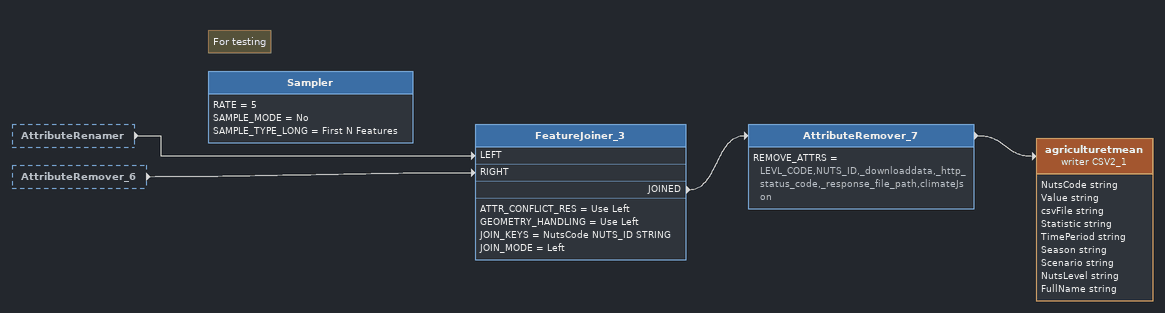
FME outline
AttributeRenamer [outside]
    -> FeatureJoiner_3 [LEFT]
AttributeRemover_6 [outside]
    -> FeatureJoiner_3 [RIGHT]
FeatureJoiner_3
    ATTR_CONFLICT_RES = Use Left
    GEOMETRY_HANDLING = Use Left
    JOIN_KEYS = NutsCode NUTS_ID STRING
    JOIN_MODE = Left
    JOINED -> AttributeRemover_7
AttributeRemover_7
    REMOVE_ATTRS = LEVL_CODE,NUTS_ID,_downloaddata,_http_status_code,_response_file_path,climateJson
    -> agriculturetmean (writer CSV2_1)
agriculturetmean (writer CSV2_1)
    attributes: NutsCode string, Value string, csvFile string, Statistic string, TimePeriod string, Season string, Scenario string, NutsLevel string, FullName string
Note: For testing
Sampler
    RATE = 5
    SAMPLE_MODE = No
    SAMPLE_TYPE_LONG = First N Features
